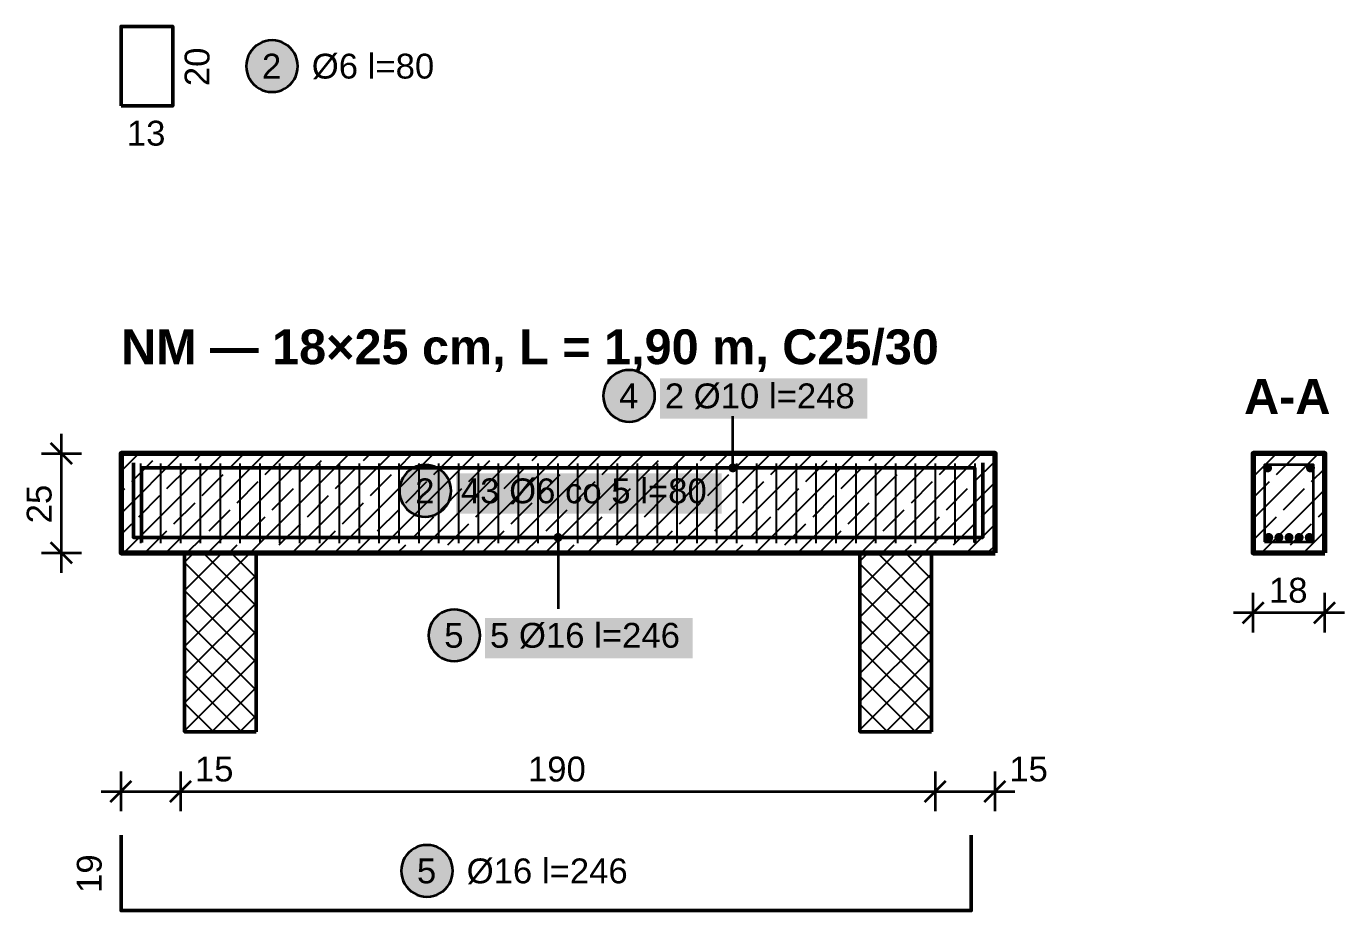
# Model space of a CAD drawing. Header units: metres. Extents: x 0.1 to 13.6, y -9.2 to -0.1.
# Drawn here: x 0.062 to 3.38, y -4.73 to -2.505 of the extents above; entities that cross this region are included whole.
import ezdxf

# ---------------------------------------------------------------- set-up
doc = ezdxf.new("R2010")
doc.units = ezdxf.units.M
for name, color, linetype, lineweight in [('A-KRESKOWANIE', 8, 'Continuous', 18), ('A-MASKA', 7, 'Continuous', 18), ('A-OPISY', 2, 'Continuous', 25), ('K-KONSTR', 7, 'Continuous', 50), ('K-WYMIARY', 1, 'Continuous', 25), ('K-ZBROJENIE', 1, 'Continuous', 100), ('K-ZBROJENIE-OPIS', 2, 'Continuous', 25)]:
    doc.layers.add(name, color=color, linetype=linetype, lineweight=lineweight)
doc.styles.add('PL_ARIAL', font='arial.ttf')
doc.styles.add('PL_ARIAL_B', font='arialbd.ttf')

msp = doc.modelspace()

# ---------------------------------------------------------------- hatches: boundary and pattern name
at = {"layer": 'A-MASKA', "true_color": 0xffffff}
for points in [[(1.6562, -3.4923), (2.1788, -3.4923), (2.1788, -3.391), (1.6562, -3.391)], [(1.143, -3.7313), (1.812, -3.7313), (1.812, -3.63), (1.143, -3.63)], [(1.2162, -4.0948), (1.7388, -4.0948), (1.7388, -3.9935), (1.2162, -3.9935)]]:
    msp.add_hatch(color=7, dxfattribs=at).paths.add_polyline_path(points)
at = {"layer": 'K-ZBROJENIE', "true_color": 0x000000}
for points in [[(3.1973, -3.616), (3.1972, -3.6171), (3.197, -3.6182), (3.1968, -3.6193), (3.1964, -3.6203), (3.1959, -3.6213), (3.1954, -3.6223), (3.1947, -3.6231), (3.194, -3.624), (3.1931, -3.6247), (3.1923, -3.6254), (3.1913, -3.6259), (3.1903, -3.6264), (3.1893, -3.6268), (3.1882, -3.627), (3.1871, -3.6272), (3.186, -3.6273), (3.1849, -3.6272), (3.1838, -3.627), (3.1827, -3.6268), (3.1817, -3.6264), (3.1807, -3.6259), (3.1797, -3.6254), (3.1789, -3.6247), (3.178, -3.624), (3.1773, -3.6231), (3.1766, -3.6223), (3.1761, -3.6213), (3.1756, -3.6203), (3.1752, -3.6193), (3.175, -3.6182), (3.1748, -3.6171), (3.1748, -3.616), (3.1748, -3.6149), (3.175, -3.6138), (3.1752, -3.6127), (3.1756, -3.6117), (3.1761, -3.6107), (3.1766, -3.6097), (3.1773, -3.6089), (3.178, -3.608), (3.1789, -3.6073), (3.1797, -3.6066), (3.1807, -3.6061), (3.1817, -3.6056), (3.1827, -3.6052), (3.1838, -3.605), (3.1849, -3.6048), (3.186, -3.6048), (3.1871, -3.6048), (3.1882, -3.605), (3.1893, -3.6052), (3.1903, -3.6056), (3.1913, -3.6061), (3.1923, -3.6066), (3.1931, -3.6073), (3.194, -3.608), (3.1947, -3.6089), (3.1954, -3.6097), (3.1959, -3.6107), (3.1964, -3.6117), (3.1968, -3.6127), (3.197, -3.6138), (3.1972, -3.6149)], [(3.3053, -3.616), (3.3052, -3.6171), (3.305, -3.6182), (3.3048, -3.6193), (3.3044, -3.6203), (3.3039, -3.6213), (3.3034, -3.6223), (3.3027, -3.6231), (3.302, -3.624), (3.3011, -3.6247), (3.3003, -3.6254), (3.2993, -3.6259), (3.2983, -3.6264), (3.2973, -3.6268), (3.2962, -3.627), (3.2951, -3.6272), (3.294, -3.6273), (3.2929, -3.6272), (3.2918, -3.627), (3.2907, -3.6268), (3.2897, -3.6264), (3.2887, -3.6259), (3.2877, -3.6254), (3.2869, -3.6247), (3.286, -3.624), (3.2853, -3.6231), (3.2846, -3.6223), (3.2841, -3.6213), (3.2836, -3.6203), (3.2832, -3.6193), (3.283, -3.6182), (3.2828, -3.6171), (3.2828, -3.616), (3.2828, -3.6149), (3.283, -3.6138), (3.2832, -3.6127), (3.2836, -3.6117), (3.2841, -3.6107), (3.2846, -3.6097), (3.2853, -3.6089), (3.286, -3.608), (3.2869, -3.6073), (3.2877, -3.6066), (3.2887, -3.6061), (3.2897, -3.6056), (3.2907, -3.6052), (3.2918, -3.605), (3.2929, -3.6048), (3.294, -3.6048), (3.2951, -3.6048), (3.2962, -3.605), (3.2973, -3.6052), (3.2983, -3.6056), (3.2993, -3.6061), (3.3003, -3.6066), (3.3011, -3.6073), (3.302, -3.608), (3.3027, -3.6089), (3.3034, -3.6097), (3.3039, -3.6107), (3.3044, -3.6117), (3.3048, -3.6127), (3.305, -3.6138), (3.3052, -3.6149)], [(3.2003, -3.791), (3.2002, -3.7921), (3.2, -3.7932), (3.1998, -3.7943), (3.1994, -3.7953), (3.1989, -3.7963), (3.1984, -3.7973), (3.1977, -3.7981), (3.197, -3.799), (3.1961, -3.7997), (3.1953, -3.8004), (3.1943, -3.8009), (3.1933, -3.8014), (3.1923, -3.8018), (3.1912, -3.802), (3.1901, -3.8022), (3.189, -3.8022), (3.1879, -3.8022), (3.1868, -3.802), (3.1857, -3.8018), (3.1847, -3.8014), (3.1837, -3.8009), (3.1827, -3.8004), (3.1819, -3.7997), (3.181, -3.799), (3.1803, -3.7981), (3.1796, -3.7973), (3.1791, -3.7963), (3.1786, -3.7953), (3.1782, -3.7943), (3.178, -3.7932), (3.1778, -3.7921), (3.1778, -3.791), (3.1778, -3.7899), (3.178, -3.7888), (3.1782, -3.7877), (3.1786, -3.7867), (3.1791, -3.7857), (3.1796, -3.7847), (3.1803, -3.7839), (3.181, -3.783), (3.1819, -3.7823), (3.1827, -3.7816), (3.1837, -3.7811), (3.1847, -3.7806), (3.1857, -3.7802), (3.1868, -3.78), (3.1879, -3.7798), (3.189, -3.7797), (3.1901, -3.7798), (3.1912, -3.78), (3.1923, -3.7802), (3.1933, -3.7806), (3.1943, -3.7811), (3.1953, -3.7816), (3.1961, -3.7823), (3.197, -3.783), (3.1977, -3.7839), (3.1984, -3.7847), (3.1989, -3.7857), (3.1994, -3.7867), (3.1998, -3.7877), (3.2, -3.7888), (3.2002, -3.7899)], [(3.2258, -3.791), (3.2257, -3.7921), (3.2255, -3.7932), (3.2253, -3.7943), (3.2249, -3.7953), (3.2244, -3.7963), (3.2239, -3.7973), (3.2232, -3.7981), (3.2225, -3.799), (3.2216, -3.7997), (3.2208, -3.8004), (3.2198, -3.8009), (3.2188, -3.8014), (3.2178, -3.8018), (3.2167, -3.802), (3.2156, -3.8022), (3.2145, -3.8022), (3.2134, -3.8022), (3.2123, -3.802), (3.2112, -3.8018), (3.2102, -3.8014), (3.2092, -3.8009), (3.2082, -3.8004), (3.2074, -3.7997), (3.2065, -3.799), (3.2058, -3.7981), (3.2051, -3.7973), (3.2046, -3.7963), (3.2041, -3.7953), (3.2037, -3.7943), (3.2035, -3.7932), (3.2033, -3.7921), (3.2033, -3.791), (3.2033, -3.7899), (3.2035, -3.7888), (3.2037, -3.7877), (3.2041, -3.7867), (3.2046, -3.7857), (3.2051, -3.7847), (3.2058, -3.7839), (3.2065, -3.783), (3.2074, -3.7823), (3.2082, -3.7816), (3.2092, -3.7811), (3.2102, -3.7806), (3.2112, -3.7802), (3.2123, -3.78), (3.2134, -3.7798), (3.2145, -3.7797), (3.2156, -3.7798), (3.2167, -3.78), (3.2178, -3.7802), (3.2188, -3.7806), (3.2198, -3.7811), (3.2208, -3.7816), (3.2216, -3.7823), (3.2225, -3.783), (3.2232, -3.7839), (3.2239, -3.7847), (3.2244, -3.7857), (3.2249, -3.7867), (3.2253, -3.7877), (3.2255, -3.7888), (3.2257, -3.7899)], [(3.2513, -3.791), (3.2512, -3.7921), (3.251, -3.7932), (3.2508, -3.7943), (3.2504, -3.7953), (3.2499, -3.7963), (3.2494, -3.7973), (3.2487, -3.7981), (3.248, -3.799), (3.2471, -3.7997), (3.2463, -3.8004), (3.2453, -3.8009), (3.2443, -3.8014), (3.2433, -3.8018), (3.2422, -3.802), (3.2411, -3.8022), (3.24, -3.8022), (3.2389, -3.8022), (3.2378, -3.802), (3.2367, -3.8018), (3.2357, -3.8014), (3.2347, -3.8009), (3.2337, -3.8004), (3.2329, -3.7997), (3.232, -3.799), (3.2313, -3.7981), (3.2306, -3.7973), (3.2301, -3.7963), (3.2296, -3.7953), (3.2292, -3.7943), (3.229, -3.7932), (3.2288, -3.7921), (3.2288, -3.791), (3.2288, -3.7899), (3.229, -3.7888), (3.2292, -3.7877), (3.2296, -3.7867), (3.2301, -3.7857), (3.2306, -3.7847), (3.2313, -3.7839), (3.232, -3.783), (3.2329, -3.7823), (3.2337, -3.7816), (3.2347, -3.7811), (3.2357, -3.7806), (3.2367, -3.7802), (3.2378, -3.78), (3.2389, -3.7798), (3.24, -3.7797), (3.2411, -3.7798), (3.2422, -3.78), (3.2433, -3.7802), (3.2443, -3.7806), (3.2453, -3.7811), (3.2463, -3.7816), (3.2471, -3.7823), (3.248, -3.783), (3.2487, -3.7839), (3.2494, -3.7847), (3.2499, -3.7857), (3.2504, -3.7867), (3.2508, -3.7877), (3.251, -3.7888), (3.2512, -3.7899)], [(3.2768, -3.791), (3.2767, -3.7921), (3.2765, -3.7932), (3.2763, -3.7943), (3.2759, -3.7953), (3.2754, -3.7963), (3.2749, -3.7973), (3.2742, -3.7981), (3.2735, -3.799), (3.2726, -3.7997), (3.2718, -3.8004), (3.2708, -3.8009), (3.2698, -3.8014), (3.2688, -3.8018), (3.2677, -3.802), (3.2666, -3.8022), (3.2655, -3.8022), (3.2644, -3.8022), (3.2633, -3.802), (3.2622, -3.8018), (3.2612, -3.8014), (3.2602, -3.8009), (3.2592, -3.8004), (3.2584, -3.7997), (3.2575, -3.799), (3.2568, -3.7981), (3.2561, -3.7973), (3.2556, -3.7963), (3.2551, -3.7953), (3.2547, -3.7943), (3.2545, -3.7932), (3.2543, -3.7921), (3.2543, -3.791), (3.2543, -3.7899), (3.2545, -3.7888), (3.2547, -3.7877), (3.2551, -3.7867), (3.2556, -3.7857), (3.2561, -3.7847), (3.2568, -3.7839), (3.2575, -3.783), (3.2584, -3.7823), (3.2592, -3.7816), (3.2602, -3.7811), (3.2612, -3.7806), (3.2622, -3.7802), (3.2633, -3.78), (3.2644, -3.7798), (3.2655, -3.7797), (3.2666, -3.7798), (3.2677, -3.78), (3.2688, -3.7802), (3.2698, -3.7806), (3.2708, -3.7811), (3.2718, -3.7816), (3.2726, -3.7823), (3.2735, -3.783), (3.2742, -3.7839), (3.2749, -3.7847), (3.2754, -3.7857), (3.2759, -3.7867), (3.2763, -3.7877), (3.2765, -3.7888), (3.2767, -3.7899)], [(3.3023, -3.791), (3.3022, -3.7921), (3.302, -3.7932), (3.3018, -3.7943), (3.3014, -3.7953), (3.3009, -3.7963), (3.3004, -3.7973), (3.2997, -3.7981), (3.299, -3.799), (3.2981, -3.7997), (3.2973, -3.8004), (3.2963, -3.8009), (3.2953, -3.8014), (3.2943, -3.8018), (3.2932, -3.802), (3.2921, -3.8022), (3.291, -3.8022), (3.2899, -3.8022), (3.2888, -3.802), (3.2877, -3.8018), (3.2867, -3.8014), (3.2857, -3.8009), (3.2847, -3.8004), (3.2839, -3.7997), (3.283, -3.799), (3.2823, -3.7981), (3.2816, -3.7973), (3.2811, -3.7963), (3.2806, -3.7953), (3.2802, -3.7943), (3.28, -3.7932), (3.2798, -3.7921), (3.2798, -3.791), (3.2798, -3.7899), (3.28, -3.7888), (3.2802, -3.7877), (3.2806, -3.7867), (3.2811, -3.7857), (3.2816, -3.7847), (3.2823, -3.7839), (3.283, -3.783), (3.2839, -3.7823), (3.2847, -3.7816), (3.2857, -3.7811), (3.2867, -3.7806), (3.2877, -3.7802), (3.2888, -3.78), (3.2899, -3.7798), (3.291, -3.7797), (3.2921, -3.7798), (3.2932, -3.78), (3.2943, -3.7802), (3.2953, -3.7806), (3.2963, -3.7811), (3.2973, -3.7816), (3.2981, -3.7823), (3.299, -3.783), (3.2997, -3.7839), (3.3004, -3.7847), (3.3009, -3.7857), (3.3014, -3.7867), (3.3018, -3.7877), (3.302, -3.7888), (3.3022, -3.7899)]]:
    msp.add_hatch(color=7, dxfattribs=at).paths.add_polyline_path(points)
at = {"layer": 'K-ZBROJENIE-OPIS', "true_color": 0xffffff}
for points in [[(0.745, -2.605), (0.7444, -2.5965), (0.7428, -2.5882), (0.7401, -2.5801), (0.7363, -2.5725), (0.7316, -2.5654), (0.726, -2.559), (0.7196, -2.5534), (0.7125, -2.5487), (0.7049, -2.5449), (0.6968, -2.5422), (0.6885, -2.5406), (0.68, -2.54), (0.6715, -2.5406), (0.6632, -2.5422), (0.6551, -2.5449), (0.6475, -2.5487), (0.6404, -2.5534), (0.634, -2.559), (0.6284, -2.5654), (0.6237, -2.5725), (0.6199, -2.5801), (0.6172, -2.5882), (0.6156, -2.5965), (0.615, -2.605), (0.6156, -2.6135), (0.6172, -2.6218), (0.6199, -2.6299), (0.6237, -2.6375), (0.6284, -2.6446), (0.634, -2.651), (0.6404, -2.6566), (0.6475, -2.6613), (0.6551, -2.6651), (0.6632, -2.6678), (0.6715, -2.6694), (0.68, -2.67), (0.6885, -2.6694), (0.6968, -2.6678), (0.7049, -2.6651), (0.7125, -2.6613), (0.7196, -2.6566), (0.726, -2.651), (0.7316, -2.6446), (0.7363, -2.6375), (0.7401, -2.6299), (0.7428, -2.6218), (0.7444, -2.6135)], [(1.6437, -3.4348), (1.6432, -3.4263), (1.6415, -3.4179), (1.6388, -3.4099), (1.635, -3.4022), (1.6303, -3.3952), (1.6247, -3.3888), (1.6183, -3.3832), (1.6112, -3.3785), (1.6036, -3.3747), (1.5956, -3.372), (1.5872, -3.3703), (1.5787, -3.3698), (1.5703, -3.3703), (1.5619, -3.372), (1.5539, -3.3747), (1.5462, -3.3785), (1.5392, -3.3832), (1.5328, -3.3888), (1.5272, -3.3952), (1.5225, -3.4022), (1.5187, -3.4099), (1.516, -3.4179), (1.5143, -3.4263), (1.5137, -3.4348), (1.5143, -3.4432), (1.516, -3.4516), (1.5187, -3.4596), (1.5225, -3.4673), (1.5272, -3.4743), (1.5328, -3.4807), (1.5392, -3.4863), (1.5462, -3.491), (1.5539, -3.4948), (1.5619, -3.4975), (1.5703, -3.4992), (1.5787, -3.4998), (1.5872, -3.4992), (1.5956, -3.4975), (1.6036, -3.4948), (1.6112, -3.491), (1.6183, -3.4863), (1.6247, -3.4807), (1.6303, -3.4743), (1.635, -3.4673), (1.6388, -3.4596), (1.6415, -3.4516), (1.6432, -3.4432)], [(1.1305, -3.6738), (1.13, -3.6653), (1.1283, -3.6569), (1.1256, -3.6489), (1.1218, -3.6412), (1.1171, -3.6342), (1.1115, -3.6278), (1.1051, -3.6222), (1.098, -3.6175), (1.0904, -3.6137), (1.0824, -3.611), (1.074, -3.6093), (1.0655, -3.6088), (1.0571, -3.6093), (1.0487, -3.611), (1.0407, -3.6137), (1.033, -3.6175), (1.026, -3.6222), (1.0196, -3.6278), (1.014, -3.6342), (1.0092, -3.6412), (1.0055, -3.6489), (1.0028, -3.6569), (1.0011, -3.6653), (1.0005, -3.6738), (1.0011, -3.6822), (1.0028, -3.6906), (1.0055, -3.6986), (1.0092, -3.7063), (1.014, -3.7133), (1.0196, -3.7197), (1.026, -3.7253), (1.033, -3.73), (1.0407, -3.7338), (1.0487, -3.7365), (1.0571, -3.7382), (1.0655, -3.7388), (1.074, -3.7382), (1.0824, -3.7365), (1.0904, -3.7338), (1.098, -3.73), (1.1051, -3.7253), (1.1115, -3.7197), (1.1171, -3.7133), (1.1218, -3.7063), (1.1256, -3.6986), (1.1283, -3.6906), (1.13, -3.6822)], [(1.2037, -4.0373), (1.2032, -4.0288), (1.2015, -4.0204), (1.1988, -4.0124), (1.195, -4.0048), (1.1903, -3.9977), (1.1847, -3.9913), (1.1783, -3.9857), (1.1712, -3.981), (1.1636, -3.9772), (1.1556, -3.9745), (1.1472, -3.9728), (1.1387, -3.9723), (1.1303, -3.9728), (1.1219, -3.9745), (1.1139, -3.9772), (1.1062, -3.981), (1.0992, -3.9857), (1.0928, -3.9913), (1.0872, -3.9977), (1.0825, -4.0048), (1.0787, -4.0124), (1.076, -4.0204), (1.0743, -4.0288), (1.0737, -4.0373), (1.0743, -4.0457), (1.076, -4.0541), (1.0787, -4.0621), (1.0825, -4.0697), (1.0872, -4.0768), (1.0928, -4.0832), (1.0992, -4.0888), (1.1062, -4.0935), (1.1139, -4.0973), (1.1219, -4.1), (1.1303, -4.1017), (1.1387, -4.1023), (1.1472, -4.1017), (1.1556, -4.1), (1.1636, -4.0973), (1.1712, -4.0935), (1.1783, -4.0888), (1.1847, -4.0832), (1.1903, -4.0768), (1.195, -4.0697), (1.1988, -4.0621), (1.2015, -4.0541), (1.2032, -4.0457)], [(1.135, -4.63), (1.1344, -4.6215), (1.1328, -4.6132), (1.1301, -4.6051), (1.1263, -4.5975), (1.1216, -4.5904), (1.116, -4.584), (1.1096, -4.5784), (1.1025, -4.5737), (1.0949, -4.5699), (1.0868, -4.5672), (1.0785, -4.5656), (1.07, -4.565), (1.0615, -4.5656), (1.0532, -4.5672), (1.0451, -4.5699), (1.0375, -4.5737), (1.0304, -4.5784), (1.024, -4.584), (1.0184, -4.5904), (1.0137, -4.5975), (1.0099, -4.6051), (1.0072, -4.6132), (1.0056, -4.6215), (1.005, -4.63), (1.0056, -4.6385), (1.0072, -4.6468), (1.0099, -4.6549), (1.0137, -4.6625), (1.0184, -4.6696), (1.024, -4.676), (1.0304, -4.6816), (1.0375, -4.6863), (1.0451, -4.6901), (1.0532, -4.6928), (1.0615, -4.6944), (1.07, -4.695), (1.0785, -4.6944), (1.0868, -4.6928), (1.0949, -4.6901), (1.1025, -4.6863), (1.1096, -4.6816), (1.116, -4.676), (1.1216, -4.6696), (1.1263, -4.6625), (1.1301, -4.6549), (1.1328, -4.6468), (1.1344, -4.6385)]]:
    msp.add_hatch(color=7, dxfattribs=at).paths.add_polyline_path(points)
at = {"layer": 'K-ZBROJENIE-OPIS', "true_color": 0x000000}
for points in [[(1.8513, -3.616), (1.8509, -3.6131), (1.8497, -3.6104), (1.848, -3.608), (1.8456, -3.6063), (1.8429, -3.6051), (1.84, -3.6048), (1.8371, -3.6051), (1.8344, -3.6063), (1.832, -3.608), (1.8303, -3.6104), (1.8291, -3.6131), (1.8288, -3.616), (1.8291, -3.6189), (1.8303, -3.6216), (1.832, -3.624), (1.8344, -3.6257), (1.8371, -3.6269), (1.84, -3.6273), (1.8429, -3.6269), (1.8456, -3.6257), (1.848, -3.624), (1.8497, -3.6216), (1.8509, -3.6189)], [(1.4113, -3.791), (1.4109, -3.7881), (1.4097, -3.7854), (1.408, -3.783), (1.4056, -3.7813), (1.4029, -3.7801), (1.4, -3.7797), (1.3971, -3.7801), (1.3944, -3.7813), (1.392, -3.783), (1.3903, -3.7854), (1.3891, -3.7881), (1.3888, -3.791), (1.3891, -3.7939), (1.3903, -3.7966), (1.392, -3.799), (1.3944, -3.8007), (1.3971, -3.8019), (1.4, -3.8022), (1.4029, -3.8019), (1.4056, -3.8007), (1.408, -3.799), (1.4097, -3.7966), (1.4109, -3.7939)]]:
    msp.add_hatch(color=7, dxfattribs=at).paths.add_polyline_path(points)

# ---------------------------------------------------------------- linework, layer by layer
at = {"layer": 'A-KRESKOWANIE', "lineweight": 25, "ltscale": 0.025}
for points in [[(0.3, -3.7305), (0.4505, -3.58)], [(0.3, -3.6244), (0.3444, -3.58)], [(0.3066, -3.83), (0.5566, -3.58)], [(0.4126, -3.83), (0.6626, -3.58)], [(0.4861, -3.5974), (0.5035, -3.58)], [(0.5187, -3.83), (0.7687, -3.58)], [(0.5745, -3.6151), (0.6096, -3.58)], [(0.6248, -3.83), (0.8748, -3.58)], [(0.6629, -3.6328), (0.7157, -3.58)], [(0.7308, -3.83), (0.9808, -3.58)], [(0.8369, -3.83), (1.0869, -3.58)], [(0.9104, -3.5974), (0.9278, -3.58)], [(0.943, -3.83), (1.193, -3.58)], [(0.9988, -3.6151), (1.0339, -3.58)], [(1.049, -3.83), (1.299, -3.58)], [(1.0872, -3.6328), (1.1399, -3.58)], [(1.1551, -3.83), (1.4051, -3.58)], [(1.2612, -3.83), (1.5112, -3.58)], [(1.3347, -3.5974), (1.3521, -3.58)], [(1.3672, -3.83), (1.6172, -3.58)], [(1.4231, -3.6151), (1.4581, -3.58)], [(1.4733, -3.83), (1.7233, -3.58)], [(1.5114, -3.6328), (1.5642, -3.58)], [(1.5794, -3.83), (1.8294, -3.58)], [(1.6854, -3.83), (1.9354, -3.58)], [(1.7589, -3.5974), (1.7763, -3.58)], [(1.7915, -3.83), (2.0415, -3.58)], [(1.8473, -3.6151), (1.8824, -3.58)], [(1.8976, -3.83), (2.1476, -3.58)], [(1.9357, -3.6328), (1.9885, -3.58)], [(2.0036, -3.83), (2.2536, -3.58)], [(2.1097, -3.83), (2.3597, -3.58)], [(2.1832, -3.5974), (2.2006, -3.58)], [(2.2158, -3.83), (2.4658, -3.58)], [(2.2716, -3.6151), (2.3067, -3.58)], [(2.36, -3.6328), (2.4127, -3.58)], [(3.15, -3.7443), (3.3143, -3.58)], [(3.15, -3.6382), (3.2082, -3.58)], [(3.15, -3.5852), (3.1552, -3.58)], [(3.2085, -3.6328), (3.2613, -3.58)], [(0.327, -3.6504), (0.3801, -3.5974)], [(0.4154, -3.6681), (0.4685, -3.6151)], [(0.7513, -3.6504), (0.8043, -3.5974)], [(0.8397, -3.6681), (0.8927, -3.6151)], [(1.1756, -3.6504), (1.2286, -3.5974)], [(1.264, -3.6681), (1.317, -3.6151)], [(1.5998, -3.6504), (1.6529, -3.5974)], [(1.6882, -3.6681), (1.7413, -3.6151)], [(2.0241, -3.6504), (2.0771, -3.5974)], [(2.1125, -3.6681), (2.1655, -3.6151)], [(2.4484, -3.6504), (2.5, -3.5988)], [(0.5038, -3.6858), (0.5568, -3.6328)], [(0.9281, -3.6858), (0.9811, -3.6328)], [(1.3523, -3.6858), (1.4054, -3.6328)], [(1.7766, -3.6858), (1.8296, -3.6328)], [(2.2009, -3.6858), (2.2539, -3.6328)], [(3.2969, -3.6504), (3.33, -3.6173)], [(0.3, -3.6775), (0.3094, -3.6681)], [(0.5922, -3.7035), (0.6452, -3.6504)], [(0.6806, -3.7211), (0.7336, -3.6681)], [(1.0165, -3.7035), (1.0695, -3.6504)], [(1.1049, -3.7211), (1.1579, -3.6681)], [(1.4407, -3.7035), (1.4938, -3.6504)], [(1.5291, -3.7211), (1.5822, -3.6681)], [(1.865, -3.7035), (1.918, -3.6504)], [(1.9534, -3.7211), (2.0064, -3.6681)], [(2.2893, -3.7035), (2.3423, -3.6504)], [(2.3218, -3.83), (2.5, -3.6518)], [(2.3776, -3.7211), (2.4307, -3.6681)], [(3.15, -3.6913), (3.1908, -3.6504)], [(3.1704, -3.83), (3.33, -3.6704)], [(3.2262, -3.7211), (3.2792, -3.6681)], [(0.3447, -3.7388), (0.3977, -3.6858)], [(0.4331, -3.7565), (0.4861, -3.7035)], [(0.769, -3.7388), (0.822, -3.6858)], [(0.8574, -3.7565), (0.9104, -3.7035)], [(1.1932, -3.7388), (1.2463, -3.6858)], [(1.2816, -3.7565), (1.3347, -3.7035)], [(1.6175, -3.7388), (1.6705, -3.6858)], [(1.7059, -3.7565), (1.7589, -3.7035)], [(2.0418, -3.7388), (2.0948, -3.6858)], [(2.1302, -3.7565), (2.1832, -3.7035)], [(2.466, -3.7388), (2.5, -3.7049)], [(0.5215, -3.7742), (0.5745, -3.7211)], [(0.6099, -3.7919), (0.6629, -3.7388)], [(0.9458, -3.7742), (0.9988, -3.7211)], [(1.0341, -3.7919), (1.0872, -3.7388)], [(1.37, -3.7742), (1.4231, -3.7211)], [(1.4584, -3.7919), (1.5114, -3.7388)], [(1.7943, -3.7742), (1.8473, -3.7211)], [(1.8827, -3.7919), (1.9357, -3.7388)], [(2.2185, -3.7742), (2.2716, -3.7211)], [(2.3069, -3.7919), (2.36, -3.7388)], [(3.1555, -3.7919), (3.2085, -3.7388)], [(3.3146, -3.7388), (3.33, -3.7234)], [(0.3, -3.7835), (0.327, -3.7565)], [(0.3624, -3.8272), (0.4154, -3.7742)], [(0.6983, -3.8095), (0.7513, -3.7565)], [(0.7867, -3.8272), (0.8397, -3.7742)], [(1.1225, -3.8095), (1.1756, -3.7565)], [(1.2109, -3.8272), (1.264, -3.7742)], [(1.5468, -3.8095), (1.5998, -3.7565)], [(1.6352, -3.8272), (1.6882, -3.7742)], [(1.9711, -3.8095), (2.0241, -3.7565)], [(2.0594, -3.8272), (2.1125, -3.7742)], [(2.3953, -3.8095), (2.4484, -3.7565)], [(2.4279, -3.83), (2.5, -3.7579)], [(3.2439, -3.8095), (3.2969, -3.7565)], [(3.2764, -3.83), (3.33, -3.7764)], [(0.4657, -3.83), (0.5038, -3.7919)], [(0.5717, -3.83), (0.5922, -3.8095)], [(0.8899, -3.83), (0.9281, -3.7919)], [(0.996, -3.83), (1.0165, -3.8095)], [(1.3142, -3.83), (1.3523, -3.7919)], [(1.4203, -3.83), (1.4407, -3.8095)], [(1.7385, -3.83), (1.7766, -3.7919)], [(1.8445, -3.83), (1.865, -3.8095)], [(2.1627, -3.83), (2.2009, -3.7919)], [(2.2688, -3.83), (2.2893, -3.8095)], [(2.4837, -3.8272), (2.5, -3.8109)], [(0.46, -3.9948), (0.6248, -3.83)], [(0.46, -3.9241), (0.5541, -3.83)], [(0.46, -3.8534), (0.4834, -3.83)], [(0.64, -3.9634), (0.5066, -3.83)], [(0.64, -3.8927), (0.5773, -3.83)], [(0.6778, -3.83), (0.6806, -3.8272)], [(1.1021, -3.83), (1.1049, -3.8272)], [(1.5263, -3.83), (1.5291, -3.8272)], [(1.9506, -3.83), (1.9534, -3.8272)], [(2.16, -3.9918), (2.3218, -3.83)], [(2.16, -3.9211), (2.2511, -3.83)], [(2.16, -3.8504), (2.1804, -3.83)], [(2.34, -3.9663), (2.2037, -3.83)], [(2.34, -3.8956), (2.2744, -3.83)], [(2.3749, -3.83), (2.3776, -3.8272)], [(3.2234, -3.83), (3.2262, -3.8272)], [(0.64, -4.0341), (0.46, -3.8541)], [(2.34, -4.0371), (2.16, -3.8571)], [(2.16, -4.0625), (2.34, -3.8825)], [(0.46, -4.0655), (0.64, -3.8855)], [(0.64, -4.1048), (0.46, -3.9248)], [(2.34, -4.1078), (2.16, -3.9278)], [(0.46, -4.1362), (0.64, -3.9562)], [(2.16, -4.1333), (2.34, -3.9533)], [(0.64, -4.1755), (0.46, -3.9955)], [(2.34, -4.1785), (2.16, -3.9985)], [(0.46, -4.2069), (0.64, -4.0269)], [(2.16, -4.204), (2.34, -4.024)], [(0.64, -4.2462), (0.46, -4.0662)], [(2.34, -4.2492), (2.16, -4.0692)], [(0.46, -4.2776), (0.64, -4.0976)], [(2.16, -4.2747), (2.34, -4.0947)], [(0.603, -4.28), (0.46, -4.137)], [(2.3001, -4.28), (2.16, -4.1399)], [(0.5283, -4.28), (0.64, -4.1683)], [(2.2254, -4.28), (2.34, -4.1654)], [(0.5323, -4.28), (0.46, -4.2077)], [(2.2294, -4.28), (2.16, -4.2106)], [(0.599, -4.28), (0.64, -4.239)], [(2.2961, -4.28), (2.34, -4.2361)], [(0.4616, -4.28), (0.46, -4.2784)]]:
    msp.add_lwpolyline(points, dxfattribs=at)
at = {"layer": 'K-KONSTR', "lineweight": 70, "ltscale": 0.025}
for points in [[(2.5, -3.83), (2.5, -3.58), (0.3, -3.58), (0.3, -3.83)], [(3.33, -3.83), (3.33, -3.58), (3.15, -3.58), (3.15, -3.83)]]:
    msp.add_lwpolyline(points, close=True, dxfattribs=at)
at = {"layer": 'K-KONSTR', "lineweight": 50, "ltscale": 0.025}
for points in [[(0.64, -4.28), (0.64, -3.83), (0.46, -3.83), (0.46, -4.28)], [(2.34, -4.28), (2.34, -3.83), (2.16, -3.83), (2.16, -4.28)]]:
    msp.add_lwpolyline(points, close=True, dxfattribs=at)
at = {"layer": 'K-WYMIARY', "lineweight": 35, "ltscale": 0.025}
for points in [[(0.15, -3.88), (0.15, -3.53)], [(0.1, -3.58), (0.2, -3.58)], [(0.1765, -3.6065), (0.1235, -3.5535)], [(0.1765, -3.8565), (0.1235, -3.8035)], [(0.1, -3.83), (0.2, -3.83)], [(3.15, -4.03), (3.15, -3.93)], [(3.33, -4.03), (3.33, -3.93)], [(3.1, -3.98), (3.38, -3.98)], [(3.1235, -4.0065), (3.1765, -3.9535)], [(3.3035, -4.0065), (3.3565, -3.9535)], [(0.3, -4.48), (0.3, -4.38)], [(0.45, -4.48), (0.45, -4.38)], [(2.35, -4.48), (2.35, -4.38)], [(2.5, -4.48), (2.5, -4.38)], [(0.2735, -4.4565), (0.3265, -4.4035)], [(0.4235, -4.4565), (0.4765, -4.4035)], [(2.3235, -4.4565), (2.3765, -4.4035)], [(2.4735, -4.4565), (2.5265, -4.4035)], [(0.25, -4.43), (2.55, -4.43)]]:
    msp.add_lwpolyline(points, dxfattribs=at)
at = {"layer": 'K-ZBROJENIE', "lineweight": 50, "ltscale": 0.025}
msp.add_lwpolyline([(0.3, -2.705), (0.43, -2.705), (0.43, -2.505), (0.3, -2.505)], close=True, dxfattribs=at)
for points in [[(0.331, -3.603), (0.331, -3.791), (2.469, -3.791), (2.469, -3.603)], [(0.351, -3.804), (0.351, -3.616), (2.449, -3.616), (2.449, -3.804)], [(0.3, -4.54), (0.3, -4.73), (2.44, -4.73), (2.44, -4.54)]]:
    msp.add_lwpolyline(points, dxfattribs=at)
at = {"layer": 'K-ZBROJENIE', "lineweight": 25, "ltscale": 0.025}
for points in [[(0.35, -3.805), (0.35, -3.605)], [(0.4, -3.805), (0.4, -3.605)], [(0.45, -3.805), (0.45, -3.605)], [(0.5, -3.805), (0.5, -3.605)], [(0.55, -3.805), (0.55, -3.605)], [(0.6, -3.805), (0.6, -3.605)], [(0.65, -3.805), (0.65, -3.605)], [(0.7, -3.805), (0.7, -3.605)], [(0.75, -3.805), (0.75, -3.605)], [(0.8, -3.805), (0.8, -3.605)], [(0.85, -3.805), (0.85, -3.605)], [(0.9, -3.805), (0.9, -3.605)], [(0.95, -3.805), (0.95, -3.605)], [(1, -3.805), (1, -3.605)], [(1.05, -3.805), (1.05, -3.605)], [(1.1, -3.805), (1.1, -3.605)], [(1.15, -3.805), (1.15, -3.605)], [(1.2, -3.805), (1.2, -3.605)], [(1.25, -3.805), (1.25, -3.605)], [(1.3, -3.805), (1.3, -3.605)], [(1.35, -3.805), (1.35, -3.605)], [(1.4, -3.805), (1.4, -3.605)], [(1.45, -3.805), (1.45, -3.605)], [(1.5, -3.805), (1.5, -3.605)], [(1.55, -3.805), (1.55, -3.605)], [(1.6, -3.805), (1.6, -3.605)], [(1.65, -3.805), (1.65, -3.605)], [(1.7, -3.805), (1.7, -3.605)], [(1.75, -3.805), (1.75, -3.605)], [(1.8, -3.805), (1.8, -3.605)], [(1.85, -3.805), (1.85, -3.605)], [(1.9, -3.805), (1.9, -3.605)], [(1.95, -3.805), (1.95, -3.605)], [(2, -3.805), (2, -3.605)], [(2.05, -3.805), (2.05, -3.605)], [(2.1, -3.805), (2.1, -3.605)], [(2.15, -3.805), (2.15, -3.605)], [(2.2, -3.805), (2.2, -3.605)], [(2.25, -3.805), (2.25, -3.605)], [(2.3, -3.805), (2.3, -3.605)], [(2.35, -3.805), (2.35, -3.605)], [(2.4, -3.805), (2.4, -3.605)], [(2.45, -3.805), (2.45, -3.605)]]:
    msp.add_lwpolyline(points, dxfattribs=at)
at = {"layer": 'K-ZBROJENIE', "lineweight": 35, "ltscale": 0.025}
msp.add_lwpolyline([(3.178, -3.802), (3.302, -3.802), (3.302, -3.608), (3.178, -3.608)], close=True, dxfattribs=at)
at = {"layer": 'K-ZBROJENIE-OPIS', "lineweight": 35, "ltscale": 0.025}
for points in [[(0.745, -2.605), (0.7444, -2.5965), (0.7428, -2.5882), (0.7401, -2.5801), (0.7363, -2.5725), (0.7316, -2.5654), (0.726, -2.559), (0.7196, -2.5534), (0.7125, -2.5487), (0.7049, -2.5449), (0.6968, -2.5422), (0.6885, -2.5406), (0.68, -2.54), (0.6715, -2.5406), (0.6632, -2.5422), (0.6551, -2.5449), (0.6475, -2.5487), (0.6404, -2.5534), (0.634, -2.559), (0.6284, -2.5654), (0.6237, -2.5725), (0.6199, -2.5801), (0.6172, -2.5882), (0.6156, -2.5965), (0.615, -2.605), (0.6156, -2.6135), (0.6172, -2.6218), (0.6199, -2.6299), (0.6237, -2.6375), (0.6284, -2.6446), (0.634, -2.651), (0.6404, -2.6566), (0.6475, -2.6613), (0.6551, -2.6651), (0.6632, -2.6678), (0.6715, -2.6694), (0.68, -2.67), (0.6885, -2.6694), (0.6968, -2.6678), (0.7049, -2.6651), (0.7125, -2.6613), (0.7196, -2.6566), (0.726, -2.651), (0.7316, -2.6446), (0.7363, -2.6375), (0.7401, -2.6299), (0.7428, -2.6218), (0.7444, -2.6135)], [(1.6437, -3.4348), (1.6432, -3.4263), (1.6415, -3.4179), (1.6388, -3.4099), (1.635, -3.4022), (1.6303, -3.3952), (1.6247, -3.3888), (1.6183, -3.3832), (1.6112, -3.3785), (1.6036, -3.3747), (1.5956, -3.372), (1.5872, -3.3703), (1.5787, -3.3698), (1.5703, -3.3703), (1.5619, -3.372), (1.5539, -3.3747), (1.5462, -3.3785), (1.5392, -3.3832), (1.5328, -3.3888), (1.5272, -3.3952), (1.5225, -3.4022), (1.5187, -3.4099), (1.516, -3.4179), (1.5143, -3.4263), (1.5137, -3.4348), (1.5143, -3.4432), (1.516, -3.4516), (1.5187, -3.4596), (1.5225, -3.4673), (1.5272, -3.4743), (1.5328, -3.4807), (1.5392, -3.4863), (1.5462, -3.491), (1.5539, -3.4948), (1.5619, -3.4975), (1.5703, -3.4992), (1.5787, -3.4998), (1.5872, -3.4992), (1.5956, -3.4975), (1.6036, -3.4948), (1.6112, -3.491), (1.6183, -3.4863), (1.6247, -3.4807), (1.6303, -3.4743), (1.635, -3.4673), (1.6388, -3.4596), (1.6415, -3.4516), (1.6432, -3.4432)], [(1.1305, -3.6738), (1.13, -3.6653), (1.1283, -3.6569), (1.1256, -3.6489), (1.1218, -3.6412), (1.1171, -3.6342), (1.1115, -3.6278), (1.1051, -3.6222), (1.098, -3.6175), (1.0904, -3.6137), (1.0824, -3.611), (1.074, -3.6093), (1.0655, -3.6088), (1.0571, -3.6093), (1.0487, -3.611), (1.0407, -3.6137), (1.033, -3.6175), (1.026, -3.6222), (1.0196, -3.6278), (1.014, -3.6342), (1.0092, -3.6412), (1.0055, -3.6489), (1.0028, -3.6569), (1.0011, -3.6653), (1.0005, -3.6738), (1.0011, -3.6822), (1.0028, -3.6906), (1.0055, -3.6986), (1.0092, -3.7063), (1.014, -3.7133), (1.0196, -3.7197), (1.026, -3.7253), (1.033, -3.73), (1.0407, -3.7338), (1.0487, -3.7365), (1.0571, -3.7382), (1.0655, -3.7388), (1.074, -3.7382), (1.0824, -3.7365), (1.0904, -3.7338), (1.098, -3.73), (1.1051, -3.7253), (1.1115, -3.7197), (1.1171, -3.7133), (1.1218, -3.7063), (1.1256, -3.6986), (1.1283, -3.6906), (1.13, -3.6822)], [(1.2037, -4.0373), (1.2032, -4.0288), (1.2015, -4.0204), (1.1988, -4.0124), (1.195, -4.0048), (1.1903, -3.9977), (1.1847, -3.9913), (1.1783, -3.9857), (1.1712, -3.981), (1.1636, -3.9772), (1.1556, -3.9745), (1.1472, -3.9728), (1.1387, -3.9723), (1.1303, -3.9728), (1.1219, -3.9745), (1.1139, -3.9772), (1.1062, -3.981), (1.0992, -3.9857), (1.0928, -3.9913), (1.0872, -3.9977), (1.0825, -4.0048), (1.0787, -4.0124), (1.076, -4.0204), (1.0743, -4.0288), (1.0737, -4.0373), (1.0743, -4.0457), (1.076, -4.0541), (1.0787, -4.0621), (1.0825, -4.0697), (1.0872, -4.0768), (1.0928, -4.0832), (1.0992, -4.0888), (1.1062, -4.0935), (1.1139, -4.0973), (1.1219, -4.1), (1.1303, -4.1017), (1.1387, -4.1023), (1.1472, -4.1017), (1.1556, -4.1), (1.1636, -4.0973), (1.1712, -4.0935), (1.1783, -4.0888), (1.1847, -4.0832), (1.1903, -4.0768), (1.195, -4.0697), (1.1988, -4.0621), (1.2015, -4.0541), (1.2032, -4.0457)], [(1.135, -4.63), (1.1344, -4.6215), (1.1328, -4.6132), (1.1301, -4.6051), (1.1263, -4.5975), (1.1216, -4.5904), (1.116, -4.584), (1.1096, -4.5784), (1.1025, -4.5737), (1.0949, -4.5699), (1.0868, -4.5672), (1.0785, -4.5656), (1.07, -4.565), (1.0615, -4.5656), (1.0532, -4.5672), (1.0451, -4.5699), (1.0375, -4.5737), (1.0304, -4.5784), (1.024, -4.584), (1.0184, -4.5904), (1.0137, -4.5975), (1.0099, -4.6051), (1.0072, -4.6132), (1.0056, -4.6215), (1.005, -4.63), (1.0056, -4.6385), (1.0072, -4.6468), (1.0099, -4.6549), (1.0137, -4.6625), (1.0184, -4.6696), (1.024, -4.676), (1.0304, -4.6816), (1.0375, -4.6863), (1.0451, -4.6901), (1.0532, -4.6928), (1.0615, -4.6944), (1.07, -4.695), (1.0785, -4.6944), (1.0868, -4.6928), (1.0949, -4.6901), (1.1025, -4.6863), (1.1096, -4.6816), (1.116, -4.676), (1.1216, -4.6696), (1.1263, -4.6625), (1.1301, -4.6549), (1.1328, -4.6468), (1.1344, -4.6385)]]:
    msp.add_lwpolyline(points, close=True, dxfattribs=at)
for points in [[(1.84, -3.616), (1.84, -3.486)], [(1.4, -3.791), (1.4, -3.971)]]:
    msp.add_lwpolyline(points, dxfattribs=at)

# ---------------------------------------------------------------- texts
at = {"layer": 'A-OPISY', "style": 'PL_ARIAL_B'}
for s, p in [('NM — 18×25 cm, L = 1,90 m, C25/30', (0.3, -3.355)), ('A-A', (3.127, -3.48))]:
    msp.add_text(s, height=0.0875, dxfattribs=at).set_placement(p)
at = {"layer": 'K-WYMIARY', "style": 'PL_ARIAL'}
msp.add_text('25', height=0.0625, rotation=90, dxfattribs=at).set_placement((0.125, -3.7555))
for s, p in [('18', (3.1895, -3.955)), ('15', (0.4858, -4.405)), ('190', (1.3242, -4.405)), ('15', (2.5358, -4.405))]:
    msp.add_text(s, height=0.0625, dxfattribs=at).set_placement(p)
at = {"layer": 'K-ZBROJENIE-OPIS', "style": 'PL_ARIAL'}
for s, p in [('20', (0.5225, -2.6555)), ('19', (0.2511, -4.6855))]:
    msp.add_text(s, height=0.0625, rotation=90, dxfattribs=at).set_placement(p)
for s, p in [('2', (0.6547, -2.6363)), ('Ø6 l=80', (0.78, -2.6363)), ('13', (0.3145, -2.805)), ('4', (1.5535, -3.466)), ('2 Ø10 l=248', (1.6687, -3.466)), ('2', (1.0403, -3.705)), ('43 Ø6 co 5 l=80', (1.1555, -3.705)), ('5', (1.1135, -4.0685)), ('5 Ø16 l=246', (1.2287, -4.0685)), ('5', (1.0447, -4.6613)), ('Ø16 l=246', (1.17, -4.6613))]:
    msp.add_text(s, height=0.0625, dxfattribs=at).set_placement(p)

doc.saveas('drawing.dxf')
